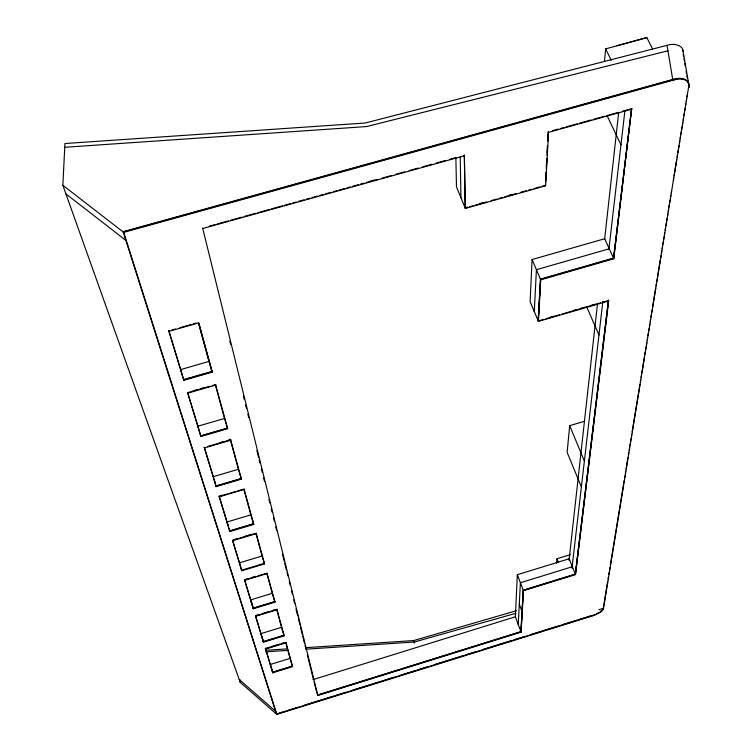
<?xml version="1.0" encoding="UTF-8"?>
<svg xmlns="http://www.w3.org/2000/svg" width="752" height="752" viewBox="0 0 752 752"><rect width="100%" height="100%" fill="white"/><g stroke="black" fill="none" stroke-linecap="round" stroke-linejoin="round"><path stroke-width="1.13" d="M521.108 632.122L515.364 616.79L517.338 574.707L569.198 558.745L575.515 574.613L523.411 590.705L521.108 632.122L317.833 695.478L315.436 687.591M538.413 321.395L540.735 279.81L613.792 258.754L604.683 238.732L532.087 259.534L530.122 301.627L538.413 321.395L608.678 300.96L608.396 300.33L575.318 574.105L523.223 590.198L520.92 631.633L317.673 694.98M285.422 711.157L276.501 714.146L123.131 231.71L673.595 79.251A18.574 10.321 -28.8 0 1 688.7 86.499L603.489 608.547A10.678 3.666 -21.2 0 1 592.858 615.756L276.802 714.4L240.245 682.355L62.848 185.302L64.935 143.529L365.265 123.008L669.336 44.735A19.693 11.365 -28.2 0 1 675.719 44.594L679.112 45.628L681.556 47.479A18.452 10.641 -28.3 0 1 683.079 51.484M518.25 624.498L520.393 582.744L572.375 566.717L572.197 568.286M534.277 311.544L536.42 269.705L609.261 248.78M545.557 180.471L546.008 172.33M546.328 166.512L546.713 159.537M547.099 152.562L547.484 145.578M547.804 139.759L548.255 131.619M545.604 181.871L546.112 172.565M546.309 169.078L546.883 158.606M547.08 155.119L547.588 145.813M547.851 141.16L548.358 131.863M538.15 320.766L540.453 279.161L613.5 258.115L631.595 108.438L613.792 258.754M455.872 157.835L456.473 186.816L465.347 208.426L545.604 185.81L548.565 132.324L631.924 109.125M520.986 631.802L523.289 590.367L575.383 574.274M556.555 563.21L556.978 558.745L570.298 554.647M584.191 421.364L569.687 425.688L567.13 452.347L581.381 487.005M604.448 61.561L605.661 48.861L646.842 37.6L652.595 48.993M569.038 560.381L597.492 303.676M604.599 239.503L618.699 112.311M572.037 567.647L602.841 301.496M608.857 249.523L624.893 110.864M575.402 574.105L608.537 300.17M613.623 258.199L631.671 108.993M575.515 574.613L608.678 300.96M603.489 606.911L607.663 581.409M608.048 579.096L608.424 576.775M608.8 574.462L609.186 572.14M609.562 569.819L609.947 567.506M610.323 565.184L623.417 485.209M623.793 482.897L624.179 480.575M624.555 478.253L624.931 475.941M625.316 473.619L625.692 471.297M626.068 468.985L627.967 457.395M628.352 455.073L628.728 452.76M629.114 450.439L629.49 448.117M629.866 445.804L630.251 443.483M630.627 441.17L631.003 438.848M631.389 436.527L631.765 434.214M632.15 431.892L639.924 384.375M640.309 382.054L640.685 379.732M641.061 377.419L641.447 375.098M641.823 372.785L644.483 356.551M644.859 354.239L645.235 351.917M645.62 349.605L645.996 347.283M646.382 344.961L646.758 342.649M647.134 340.327L647.519 338.015M647.895 335.693L648.28 333.371M648.656 331.059L649.032 328.737M649.418 326.415L649.794 324.103M650.17 321.781L650.555 319.468M650.931 317.147L651.317 314.825M651.693 312.512L652.069 310.191M652.454 307.878L655.678 288.166M656.054 285.854L656.44 283.532M656.816 281.22L657.192 278.898M657.577 276.576L660.228 260.352M660.613 258.039L660.989 255.718M661.365 253.396L661.751 251.083M662.127 248.762L662.512 246.44M662.888 244.127L663.264 241.806M663.649 239.493L664.025 237.171M664.411 234.85L664.787 232.537M665.163 230.215L665.548 227.903M665.924 225.581L666.3 223.259M666.686 220.947L667.062 218.625M667.447 216.313L667.823 213.991M668.199 211.669L668.584 209.357M668.96 207.035L669.336 204.723M669.722 202.401L670.098 200.079M670.483 197.767L670.859 195.445M671.235 193.123L671.621 190.811M673.322 180.377L673.707 178.064M674.083 175.742L676.744 159.518M677.12 157.196L677.496 154.874M677.881 152.562L678.257 150.24M678.642 147.928L679.018 145.606M679.394 143.284L679.78 140.972M680.156 138.65L680.532 136.338M680.917 134.016L681.293 131.694M681.679 129.382L682.055 127.06M682.431 124.747L682.816 122.426M683.192 120.104L683.577 117.791M683.953 115.47L684.329 113.157M684.715 110.835L685.091 108.514M685.467 106.201L685.852 103.879M686.228 101.558L686.614 99.245M686.99 96.923L687.366 94.611M599.889 612.147L601.713 610.784A10.735 3.722 -20 0 0 603.48 608.265L598.968 609.675M597.596 613.453L598.789 612.805M312.954 679.648L515.364 616.79M317.551 695.205L521.08 631.774M287.668 710.461L297.754 707.312M304.485 705.207L333.634 696.108M335.881 695.412L345.976 692.263M352.697 690.157L381.856 681.068M384.103 680.363L394.189 677.214M400.919 675.117L415.499 670.568M417.736 669.863L427.832 666.714M434.562 664.618L463.711 655.518M465.958 654.813L476.054 651.664M482.775 649.568L511.933 640.469M514.171 639.773L524.266 636.624M530.997 634.519L545.576 629.969M547.813 629.274L557.909 626.125M562.393 624.724L576.972 620.174M579.209 619.469L591.551 615.625M276.548 714.099L592.219 615.578M272.638 672.194L292.378 666.084M272.656 672.382L292.434 666.263M265.475 648.403L272.797 672.72L292.537 666.61L285.873 642.227M263.332 641.606L283.974 635.271M263.35 641.794L284.03 635.449M258.669 614.741L255.464 615.719L263.491 642.152L284.134 635.816L276.858 609.186M266.509 648.177L269.742 647.19M271.886 646.523L279.415 644.21M281.568 643.552L284.801 642.556M266.537 648.374L284.848 642.744M286.033 642.772L265.597 649.051L265.437 648.506M285.882 643.073L290.065 658.385L270.325 664.477L272.797 672.72M262.946 613.435L268.304 611.799M272.581 610.492L275.787 609.515M255.483 615.916L276.915 609.383M277.027 609.75L255.624 616.283L255.464 615.719L263.294 641.465M276.783 609.769L281.568 627.3L260.944 633.626L263.491 642.152M266.969 572.949L274.95 602.136L253.321 608.716L250.689 599.88L272.29 593.319L266.838 573.344M274.781 601.572L253.151 608.152L244.644 579.914M253.18 608.359L274.837 601.76M241.599 570.185L264.347 563.323M256.263 533.619L232.631 540.697L232.453 540.096L241.787 570.777L264.525 563.906L256.075 533.018M244.513 579.745L247.887 578.72M252.371 577.367L255.746 576.342M244.541 579.952L255.783 576.549M258.039 575.863L265.907 573.485M267.148 573.532L244.682 580.328L253.386 608.932M233.562 539.983L255.069 533.544M256.112 534.08L262.1 556.01L239.427 562.844L241.777 570.768M243.949 489.552L250.867 514.866L227.001 521.991L229.689 531.109L253.612 523.956M253.546 523.749L229.642 530.893L229.83 531.504L253.734 524.36L244.015 488.791M233.571 539.757L236.946 538.742M243.704 536.721L251.582 534.362M222.338 495.211L219.086 496.179L229.83 531.514M219.133 496.395L227.809 493.829M229.98 493.18L235.404 491.573M237.566 490.934L242.99 489.326M219.274 496.809L244.203 489.42M230.14 438.999L238.412 469.276L213.23 476.702L216.162 486.591L241.392 479.127L230.582 439.553L227.283 440.512M215.974 485.961L241.204 478.498M216.021 486.177L241.27 478.714M219.593 442.768L222.883 441.8M207.552 446.528L230.648 439.77M550.417 317.194L553.763 316.225M573.832 310.388L577.179 309.41M581.634 308.113L584.981 307.145M591.674 305.199L595.02 304.222M543.818 319.356L538.244 320.982L540.547 279.377L613.604 258.34M546.046 318.707L559.432 314.815M561.659 314.167L600.688 302.821M602.916 302.172L608.5 300.546M215.288 384.629L224.528 418.45L197.879 426.215L200.916 436.508L227.64 428.706L215.533 384.385L215.739 385.062L187.727 393.155M200.728 435.85L227.442 428.048M200.784 436.075L227.508 428.273M306.036 647.641L413.76 640.554L516.417 610.727M193.132 390.852L196.488 389.884M200.972 388.587L204.328 387.618M188.714 392.375L209.996 386.227M212.233 385.579L215.598 384.61M183.685 379.854L212.073 371.676L208.962 361.449L180.668 369.58L183.817 380.305L212.158 372.146L198.716 322.871L168.927 331.35M183.61 379.619L211.951 371.46L212.158 372.146M172.105 329.931L175.413 328.991M179.841 327.731L190.886 324.591M193.095 323.962L196.413 323.022M465.065 207.731L467.321 207.091M479.757 203.595L483.151 202.636M509.142 195.313L512.535 194.364M467.424 207.336L465.159 207.966L464.341 154.959L465.347 208.426M469.68 206.697L473.074 205.738M475.33 205.099L486.638 201.921M491.159 200.643L496.809 199.054M499.065 198.415L502.458 197.456M504.724 196.827L516.022 193.64M520.544 192.362L526.193 190.773M528.459 190.134L531.843 189.184M534.108 188.545L539.757 186.947M542.013 186.317L545.407 185.359M305.65 649.192L414.427 642.001L515.919 613.294M370.67 181.016L374.064 180.076M209.235 226.192L214.884 224.622M217.14 223.993L228.439 220.853M230.695 220.223L241.994 217.084M244.25 216.454L255.548 213.314M257.804 212.684L269.103 209.545M271.359 208.915L282.658 205.775M284.914 205.146L290.563 203.576M292.819 202.946L296.213 201.997M298.469 201.376L304.118 199.797M306.374 199.177L309.768 198.227M312.024 197.597L317.673 196.028M319.938 195.398L323.322 194.458M325.578 193.828L331.228 192.258M333.493 191.628L336.877 190.688M339.133 190.059L344.783 188.489M347.048 187.859L350.432 186.919M352.697 186.289L358.337 184.719M360.603 184.09L363.987 183.15M366.252 182.52L377.542 179.38M382.063 178.121L391.096 175.611M395.618 174.351L404.651 171.832M409.173 170.582L418.206 168.063M422.727 166.812L431.761 164.293M436.282 163.034L445.325 160.524M449.837 159.264L455.486 157.694M552.635 130.669L558.285 129.1M560.541 128.47L563.925 127.53M566.19 126.9L577.489 123.76M579.745 123.131L591.044 119.991M593.3 119.361L604.599 116.222M606.855 115.592L618.153 112.443M622.665 111.193L631.708 108.673M202.749 228.533L464.642 155.673M123.206 231.983L672.767 79.797A19.975 11.167 -27.6 0 1 677.392 78.969M62.848 185.302L123.704 232.368L673.942 79.947A18.574 10.321 -28.8 0 1 689.048 87.176M616.997 45.769L646.842 37.6M667.936 50.798L366.515 126.571L64.747 147.279M266.227 650.264L287.302 648.873M265.879 651.824L288.101 650.358M681.566 79.054L683.389 79.43M65.913 193.903L125.875 240.386M239.221 679.47L275.664 711.326M673.595 79.251L673.942 79.947M605.661 48.861L611.244 60.329M607.052 115.564L620.964 144.816M545.303 185.124L545.604 185.81M586.739 307.023L598.977 334.95M532.087 259.534L540.735 279.81M569.687 425.688L584.389 461.079M603.489 608.547L603.301 608.067A10.678 3.666 -21.2 0 1 602.286 609.881M592.858 615.756L592.67 615.277A10.678 3.666 -21.2 0 0 593.977 614.835M556.978 558.745L558.266 562.017M517.338 574.707L523.411 590.705M519.294 604.194L522.104 611.667M123.704 232.368L276.802 714.4M413.76 640.554L414.267 642.189M168.833 330.673L181.129 371.093M187.615 392.422L198.208 427.23M204.356 447.44L213.23 476.627M219.377 496.837L227.912 524.905M232.697 540.622L239.521 563.079M168.721 330.636L183.817 380.305M187.502 392.394L200.916 436.508M216.181 486.638L204.206 447.271L204.403 447.929L230.779 440.202L230.582 439.553M265.334 648.196L272.844 672.88M224.528 418.45L227.64 428.706M238.412 469.276L241.392 479.127M250.867 514.866L253.734 524.36M214.489 480.819L215.11 482.878M250.689 599.88L251.685 603.151M262.1 556.01L264.525 563.906M272.29 593.319L274.95 602.136M281.568 627.3L284.134 635.816M290.065 658.385L292.537 666.61M198.932 323.51L212.073 371.676M198.49 323.106L208.962 361.449M229.83 341.173L230.676 344.585M243.347 395.872L244.193 399.284M245.603 404.98L246.449 408.402M247.859 414.098L248.705 417.52M256.864 450.57L258.556 457.404M259.12 459.679L259.966 463.1M261.376 468.797L262.222 472.218M263.623 477.915L264.469 481.336M268.972 499.563L269.818 502.985M271.228 508.681L272.074 512.103M273.484 517.799L274.33 521.221M275.73 526.917L276.576 530.339M282.489 554.262L284.181 561.105M284.745 563.38L286.437 570.223M287.001 572.498L287.847 575.919M289.247 581.616L290.093 585.037M291.503 590.734L292.349 594.146M293.759 599.852L294.605 603.264M296.006 608.96L297.698 615.803M298.262 618.078L299.954 624.921M300.518 627.196L302.201 634.03M302.765 636.314L304.457 643.148M305.021 645.432L305.867 648.844M307.277 654.55L313.471 679.62M314.035 681.895L315.163 686.454M202.636 228.016L317.833 695.478M682.872 50.008L688.766 84.318A18.65 10.481 -27.6 0 1 688.87 87.307L688.475 85.023M683.173 54.2L683.568 56.485M683.963 58.769L684.348 61.053M684.743 63.328L685.138 65.612M686.115 71.327L686.51 73.611M686.905 75.896L687.29 78.17M687.685 80.455L688.08 82.739M667.015 45.233L672.767 79.797M414.427 642.001L414.521 643.016M460.233 157.3L460.929 197.654M240.226 680.015L240.245 682.355M601.628 610.539A10.678 3.666 -21.2 0 1 600.829 611.216M597.737 613.171A10.678 3.666 -21.2 0 1 596.533 613.773M687.45 81.836A18.65 10.481 -27.6 0 1 688.259 83.002M596.317 614.055A11.506 4.023 -20.2 0 1 594.973 614.619"/></g></svg>
